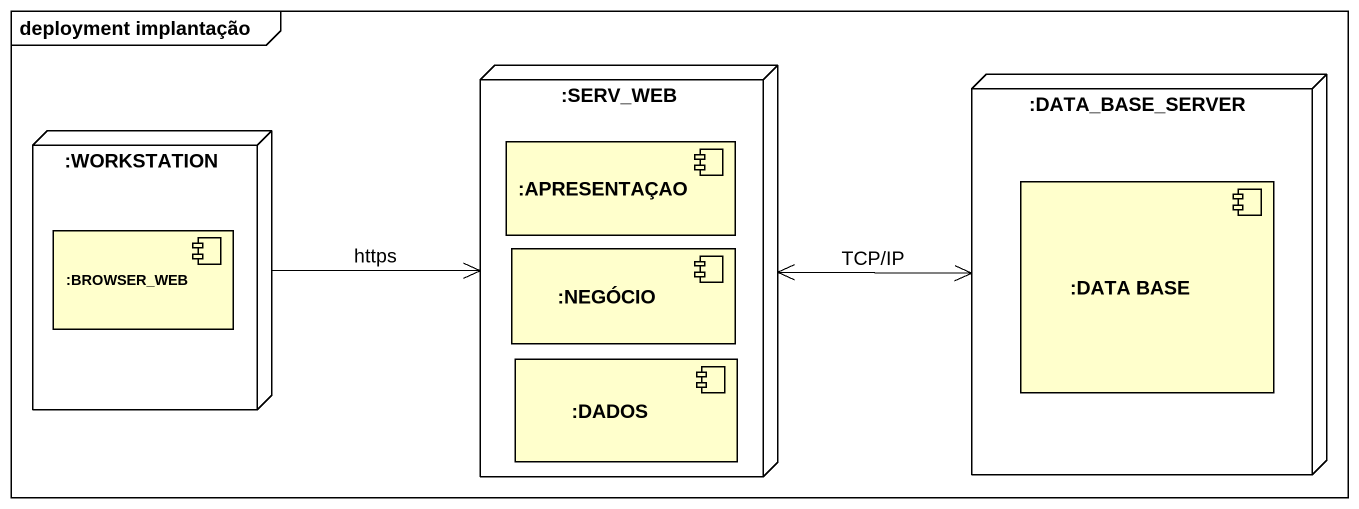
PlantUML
@startuml
mainframe deployment implantação
node ":SERV_WEB" as SERV_WEB {
  component ":APRESENTAÇAO" as APRESENTAÇAO
  component ":NEGÓCIO" as NEGÓCIO
  component ":DADOS" as DADOS
}
node ":DATA_BASE_SERVER" as DATA_BASE_SERVER {
  component ":DATA BASE" as DATA_BASE
}
node ":WORKSTATION" as WORKSTATION {
  component ":BROWSER_WEB" as BROWSER_WEB
}
SERV_WEB <-right-> DATA_BASE_SERVER : TCP/IP
WORKSTATION -right-> SERV_WEB : https
@enduml
